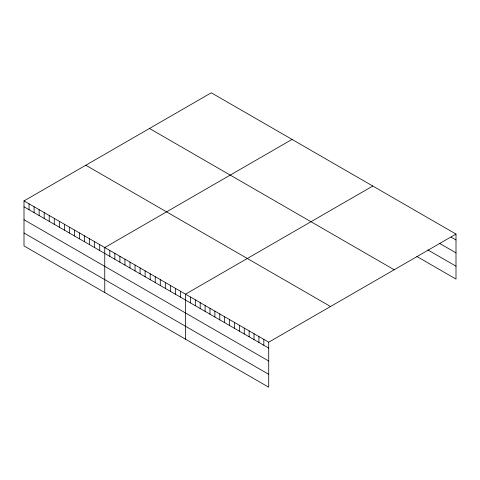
<?xml version="1.0" encoding="UTF-8"?>
<svg xmlns="http://www.w3.org/2000/svg" width="480" height="480" viewBox="0 0 480 480"><rect width="100%" height="100%" fill="white"/><g stroke="black" fill="none" stroke-linecap="round" stroke-linejoin="round"><path stroke-width="0.72" d="M24 200.916L268.716 342.204L268.716 387.21L24 245.928L24 200.916L211.284 92.79L456 234.072L456 279.084L416.844 256.476M292.038 139.416L104.754 247.542L104.754 292.548M372.798 186.036L185.514 294.168L185.514 339.174M268.716 342.204L456 234.072M451.104 237.15L456 239.97M439.482 243.342L456 252.876M427.86 249.93L456 266.178M149.478 128.472L394.194 269.76M85.806 165.234L330.522 306.522M24 206.814L268.716 348.102M24 219.72L268.716 361.008M24 233.022L268.716 374.304M263.82 339.378L263.82 345.276M258.924 336.552L258.924 342.45M254.034 333.726L254.034 339.624M249.138 330.9L249.138 336.798M244.242 328.074L244.242 333.972M239.352 325.248L239.352 331.146M234.456 322.422L234.456 328.32M229.56 319.596L229.56 325.494M224.664 316.77L224.664 322.668M219.774 313.944L219.774 319.842M214.878 311.118L214.878 317.016M209.982 308.292L209.982 314.19M205.092 305.466L205.092 311.364M200.196 302.646L200.196 308.544M195.3 299.82L195.3 305.718M190.404 296.994L190.404 302.892M180.462 291.252L180.462 297.15M175.416 288.336L175.416 294.234M170.37 285.426L170.37 291.324M165.324 282.51L165.324 288.408M160.278 279.594L160.278 285.492M155.226 276.684L155.226 282.582M150.18 273.768L150.18 279.666M145.134 270.852L145.134 276.75M140.088 267.942L140.088 273.84M135.042 265.026L135.042 270.924M129.99 262.11L129.99 268.008M124.944 259.2L124.944 265.098M119.898 256.284L119.898 262.182M114.852 253.368L114.852 259.266M109.806 250.458L109.806 256.356M99.708 244.626L99.708 250.524M94.662 241.716L94.662 247.614M89.616 238.8L89.616 244.698M84.564 235.884L84.564 241.782M79.518 232.974L79.518 238.872M74.472 230.058L74.472 235.956M69.426 227.142L69.426 233.04M64.38 224.232L64.38 230.13M59.328 221.316L59.328 227.214M54.282 218.4L54.282 224.298M49.236 215.49L49.236 221.388M44.19 212.574L44.19 218.472M39.144 209.658L39.144 215.556M34.092 206.748L34.092 212.646M29.046 203.832L29.046 209.73"/></g></svg>
